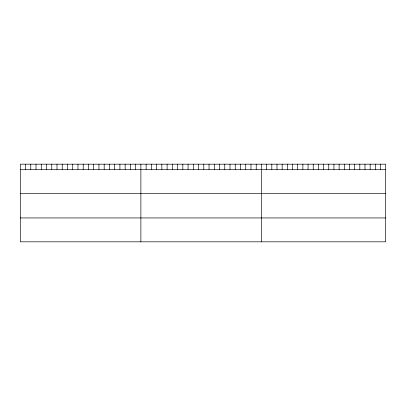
<?xml version="1.0" encoding="UTF-8"?>
<svg xmlns="http://www.w3.org/2000/svg" width="406" height="406" viewBox="0 0 406 406"><rect width="100%" height="100%" fill="white"/><g stroke="black" fill="none" stroke-linecap="round" stroke-linejoin="round"><path stroke-width="0.61" d="M385.7 169.475L385.7 241.819L20.3 241.819L20.3 164.181L385.7 164.181L385.7 169.475L20.3 169.475M20.3 193.347L385.7 193.347M20.3 217.946L385.7 217.946M380.523 164.181L380.523 169.475M375.347 164.181L375.347 169.475M370.17 164.181L370.17 169.475M364.994 164.181L364.994 169.475M359.817 164.181L359.817 169.475M354.641 164.181L354.641 169.475M349.464 164.181L349.464 169.475M344.288 164.181L344.288 169.475M339.111 164.181L339.111 169.475M333.935 164.181L333.935 169.475M328.758 164.181L328.758 169.475M323.582 164.181L323.582 169.475M318.405 164.181L318.405 169.475M313.229 164.181L313.229 169.475M308.052 164.181L308.052 169.475M302.876 164.181L302.876 169.475M297.7 164.181L297.7 169.475M292.523 164.181L292.523 169.475M287.346 164.181L287.346 169.475M282.17 164.181L282.17 169.475M276.993 164.181L276.993 169.475M271.817 164.181L271.817 169.475M266.64 164.181L266.64 169.475M261.464 164.181L261.464 241.819M256.222 164.181L256.222 169.475M250.979 164.181L250.979 169.475M245.737 164.181L245.737 169.475M240.494 164.181L240.494 169.475M235.252 164.181L235.252 169.475M230.009 164.181L230.009 169.475M224.767 164.181L224.767 169.475M219.524 164.181L219.524 169.475M214.282 164.181L214.282 169.475M209.039 164.181L209.039 169.475M203.797 164.181L203.797 169.475M198.549 164.181L198.549 169.475M193.307 164.181L193.307 169.475M188.064 164.181L188.064 169.475M182.822 164.181L182.822 169.475M177.579 164.181L177.579 169.475M172.337 164.181L172.337 169.475M167.094 164.181L167.094 169.475M161.852 164.181L161.852 169.475M156.609 164.181L156.609 169.475M151.367 164.181L151.367 169.475M146.124 164.181L146.124 169.475M140.882 164.181L140.882 241.819M135.64 164.181L135.64 169.475M130.397 164.181L130.397 169.475M125.155 164.181L125.155 169.475M119.912 164.181L119.912 169.475M114.67 164.181L114.67 169.475M109.427 164.181L109.427 169.475M104.185 164.181L104.185 169.475M98.942 164.181L98.942 169.475M93.7 164.181L93.7 169.475M88.457 164.181L88.457 169.475M83.215 164.181L83.215 169.475M77.967 164.181L77.967 169.475M72.725 164.181L72.725 169.475M67.482 164.181L67.482 169.475M62.24 164.181L62.24 169.475M56.997 164.181L56.997 169.475M51.755 164.181L51.755 169.475M46.512 164.181L46.512 169.475M41.27 164.181L41.27 169.475M36.027 164.181L36.027 169.475M30.785 164.181L30.785 169.475M25.542 164.181L25.542 169.475"/></g></svg>
